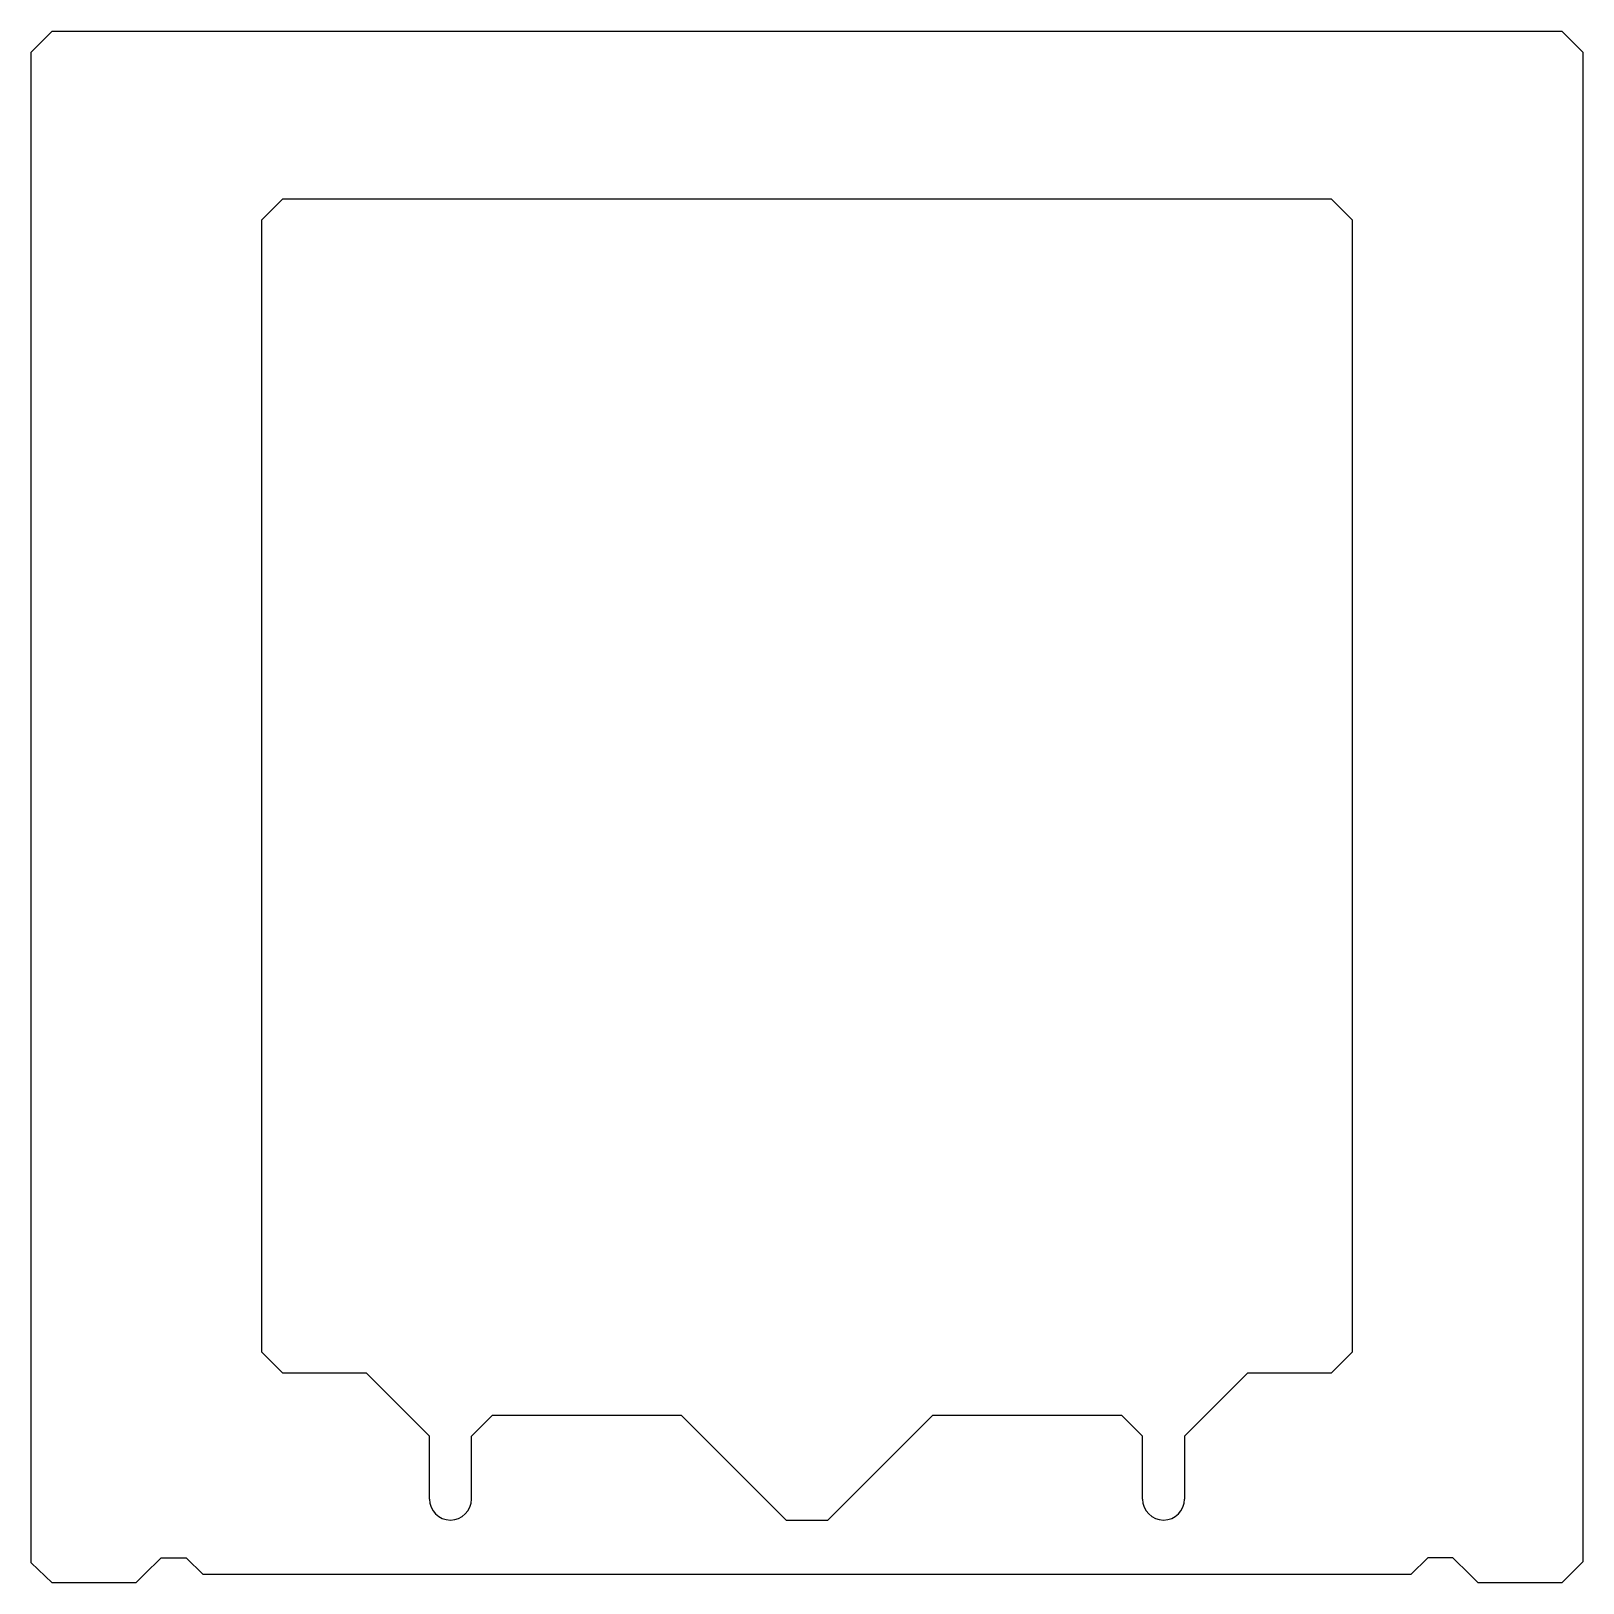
# Model space of a CAD drawing. Extents: x 0 to 370, y 0 to 370.
import ezdxf

# ---------------------------------------------------------------- set-up
doc = ezdxf.new("R2010")
doc.units = 0
doc.layers.add('Inside', color=2, linetype='CONTINUOUS')
doc.layers.add('Outside', color=4, linetype='CONTINUOUS')

msp = doc.modelspace()

# ---------------------------------------------------------------- linework, layer by layer
at = {"layer": 'Inside'}
for p, q in [((55, 325), (60, 330)), ((60, 330), (310, 330)), ((310, 330), (315, 325)), ((55, 55), (55, 325)), ((315, 325), (315, 55)), ((60, 50), (55, 55)), ((315, 55), (310, 50)), ((80, 50), (60, 50)), ((95, 35), (80, 50)), ((290, 50), (275, 35)), ((310, 50), (290, 50)), ((105, 35), (110, 40)), ((110, 40), (155, 40)), ((180, 15), (155, 40)), ((190, 15), (215, 40)), ((215, 40), (260, 40)), ((265, 35), (260, 40)), ((95, 20), (95, 35)), ((105, 20), (105, 35)), ((265, 20), (265, 35)), ((275, 35), (275, 20)), ((180, 15), (190, 15))]:
    msp.add_line(p, q, dxfattribs=at)
for centre in [(100, 20), (270, 20)]:
    msp.add_arc(centre, 5, 180, 0, dxfattribs=at)
at = {"layer": 'Outside'}
for p, q in [((0, 365), (5, 370)), ((5, 370), (365, 370)), ((365, 370), (370, 365)), ((0, 4.81), (0, 365)), ((370, 365), (370, 5)), ((5, 0), (0, 4.81)), ((27, 2), (31, 6)), ((31, 6), (37, 6)), ((37, 6), (41, 2)), ((333, 6), (329, 2)), ((339, 6), (333, 6)), ((343, 2), (339, 6)), ((370, 5), (365, 0)), ((25, 0), (5, 0)), ((27, 2), (25, 0)), ((329, 2), (41, 2)), ((345, 0), (343, 2)), ((365, 0), (345, 0))]:
    msp.add_line(p, q, dxfattribs=at)

doc.saveas('drawing.dxf')
